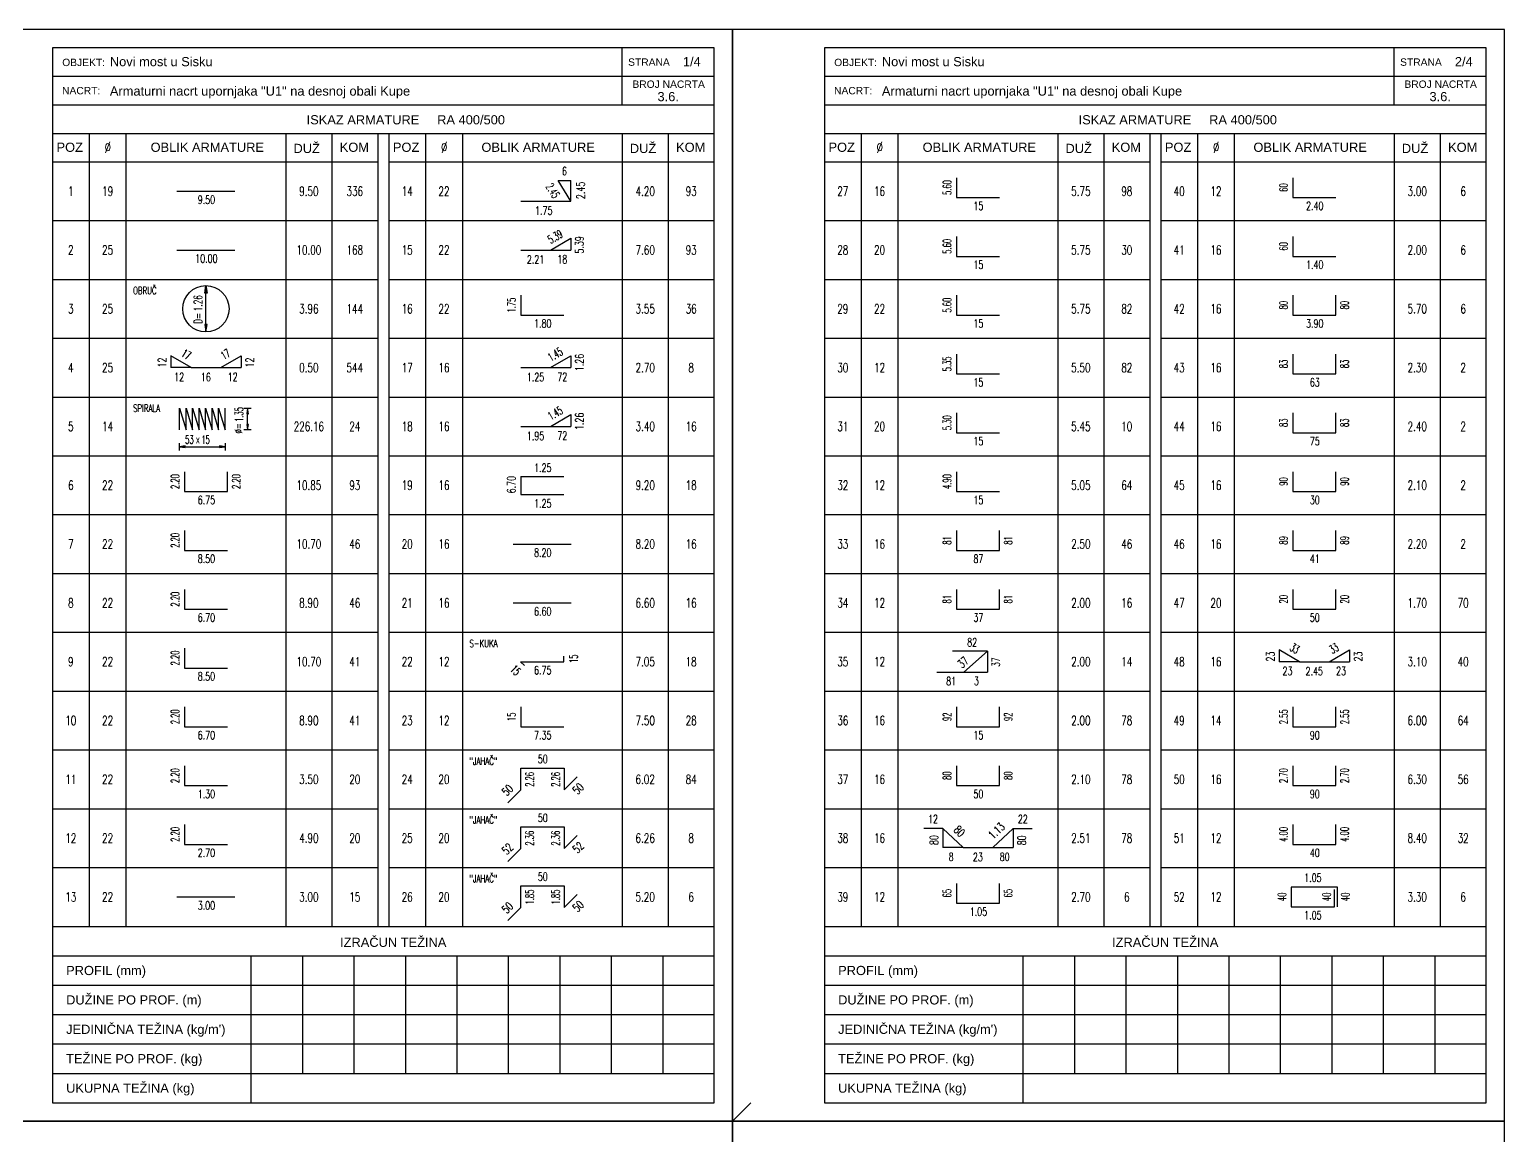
# Model space of a CAD drawing. Extents: x 0 to 12346, y 0 to 3567.
# Drawn here: x 10339 to 12346, y 2062 to 3567 of the extents above; entities that cross this region are included whole.
import ezdxf
from ezdxf.enums import TextEntityAlignment as Align

# ---------------------------------------------------------------- set-up
doc = ezdxf.new("R2010")
doc.units = 0
doc.header["$LTSCALE"] = 50
doc.header["$PDMODE"] = 34
doc.header["$PDSIZE"] = 5
doc.layers.get('DEFPOINTS').update_dxf_attribs({"linetype": 'CONTINUOUS'})
for name, color, linetype in [('ARM', 1, 'CONTINUOUS'), ('KOTE', 4, 'CONTINUOUS'), ('TANKO', 8, 'CONTINUOUS'), ('TEKST', 7, 'CONTINUOUS')]:
    doc.layers.add(name, color=color, linetype=linetype)
doc.styles.add('KOTE', font='romans.shx', dxfattribs={"width": 0.7})
doc.styles.add('NASLOV', font='ARIAL.TTF')

# ---------------------------------------------------------------- blocks, each defined once
blk = doc.blocks.new('as7')
at = {"layer": 'ARM'}
blk.add_line((3.386, -0.8), (4.964, -0.8), dxfattribs=at)
at = {"layer": 'KOTE', "style": 'KOTE', "width": 0.7}
for tag, height, p in [('POZ', 0.25, (0.5, -0.8)), ('FI', 0.25, (1.5, -0.8)), ('DUZ', 0.25, (6.975, -0.8)), ('KOM', 0.25, (8.225, -0.8)), ('A', 0.225, (4.188, -1.032))]:
    blk.add_attdef(tag, text='', height=height, dxfattribs=at).set_placement(p, align=Align.MIDDLE)
blk = doc.blocks.new('STR')
at = {"layer": 'KOTE', "color": 9}
blk.add_lwpolyline([(-1, 0.17), (-1, -0.17), (0, 0)], close=True, dxfattribs=at)
at = {"layer": 'KOTE', "color": 9, "linetype": 'ByBlock'}
blk.add_solid([(-1, 0.17), (-1, -0.17), (0, 0)], dxfattribs=at)
blk = doc.blocks.new('as23')
at = {"layer": 'ARM'}
blk.add_circle((4.175, -0.8), 0.63, dxfattribs=at)
at = {"layer": 'TANKO'}
blk.add_line((4.175, -1.43), (4.175, -0.17), dxfattribs=at)
at = {"layer": 'TANKO', "yscale": 0.2, "zscale": 0.2, "rotation": 270}
for p, xscale in [((4.175, -0.17), -0.2), ((4.175, -1.43), 0.2)]:
    blk.add_blockref('STR', p, dxfattribs=dict(at, xscale=xscale))
at = {"layer": 'KOTE', "style": 'KOTE', "width": 0.7}
blk.add_text('OBRUČ', height=0.2, dxfattribs=at).set_placement((2.192, -0.403))
at = {"layer": 'KOTE', "style": 'KOTE', "width": 0.65}
blk.add_text('D=', height=0.225, rotation=90, dxfattribs=at).set_placement((4.075, -1.208))
at = {"layer": 'KOTE', "style": 'KOTE', "width": 0.7}
for tag, p in [('POZ', (0.5, -0.8)), ('FI', (1.5, -0.8)), ('DUZ', (6.975, -0.8)), ('KOM', (8.225, -0.8))]:
    blk.add_attdef(tag, text='', height=0.25, dxfattribs=at).set_placement(p, align=Align.MIDDLE)
at = {"layer": 'KOTE', "style": 'KOTE', "width": 0.65}
blk.add_attdef('A', (4.071, -0.866), '', height=0.225, rotation=90, dxfattribs=at)
blk = doc.blocks.new('as19')
at = {"layer": 'ARM'}
for p, q in [((3.77, -0.8), (3.22, -0.478)), ((3.77, -0.8), (4.58, -0.8)), ((4.58, -0.8), (5.13, -0.478))]:
    blk.add_line(p, q, dxfattribs=at)
at = {"layer": 'TANKO'}
for p, q in [((3.22, -0.478), (3.22, -0.8)), ((3.77, -0.8), (3.22, -0.8)), ((4.58, -0.8), (5.13, -0.8)), ((5.13, -0.478), (5.13, -0.8))]:
    blk.add_line(p, q, dxfattribs=at)
at = {"layer": 'KOTE', "style": 'KOTE'}
for tag, rotation, width, p in [('G', 329.6963, 0.6, (3.642, -0.439)), ('F', 30.3037, 0.6, (4.708, -0.439)), ('E', 90, 0.7, (2.982, -0.661)), ('C', 90, 0.7, (5.368, -0.661))]:
    blk.add_attdef(tag, text='', height=0.225, rotation=rotation, dxfattribs=dict(at, width=width)).set_placement(p, align=Align.MIDDLE)
at = {"layer": 'KOTE', "style": 'KOTE', "width": 0.7}
for tag, height, p in [('POZ', 0.25, (0.5, -0.8)), ('FI', 0.25, (1.5, -0.8)), ('DUZ', 0.25, (6.975, -0.8)), ('KOM', 0.25, (8.225, -0.8)), ('D', 0.225, (3.447, -1.052)), ('A', 0.225, (4.174, -1.058)), ('B', 0.225, (4.903, -1.052))]:
    blk.add_attdef(tag, text='', height=height, dxfattribs=at).set_placement(p, align=Align.MIDDLE)
blk = doc.blocks.new('as9')
at = {"layer": 'ARM'}
blk.add_lwpolyline([(3.458, -0.896), (3.458, -0.306), (3.634, -0.896), (3.634, -0.306), (3.811, -0.896), (3.811, -0.306), (3.988, -0.896), (3.988, -0.306), (4.164, -0.896), (4.164, -0.306), (4.341, -0.896), (4.341, -0.306), (4.518, -0.896), (4.518, -0.306), (4.694, -0.896), (4.694, -0.306)], dxfattribs=at)
at = {"layer": 'DEFPOINTS', "color": 0, "linetype": 'ByBlock'}
for p in [(4.694, -0.306), (3.458, -0.896), (4.694, -0.896), (4.694, -0.896)]:
    blk.add_point(p, dxfattribs=at)
at = {"layer": 'TANKO'}
for p, q in [((5.209, -0.306), (5.409, -0.306)), ((5.309, -0.796), (5.309, -0.406)), ((5.409, -0.896), (5.209, -0.896)), ((3.458, -1.451), (3.458, -1.251)), ((3.558, -1.351), (4.594, -1.351)), ((4.694, -1.251), (4.694, -1.451))]:
    blk.add_line(p, q, dxfattribs=at)
for points in [[(5.284, -0.456), (5.334, -0.456), (5.309, -0.306)], [(5.334, -0.746), (5.284, -0.746), (5.309, -0.896)], [(3.608, -1.376), (3.608, -1.326), (3.458, -1.351)], [(4.544, -1.326), (4.544, -1.376), (4.694, -1.351)]]:
    blk.add_lwpolyline(points, close=True, dxfattribs=at)
for points in [[(5.284, -0.456), (5.334, -0.456), (5.309, -0.306)], [(5.334, -0.746), (5.284, -0.746), (5.309, -0.896)], [(3.608, -1.376), (3.608, -1.326), (3.458, -1.351)], [(4.544, -1.326), (4.544, -1.376), (4.694, -1.351)]]:
    blk.add_solid(points, dxfattribs=at)
at = {"layer": 'KOTE', "style": 'KOTE', "width": 0.7}
blk.add_text('SPIRALA', height=0.2, dxfattribs=at).set_placement((2.192, -0.403))
blk.add_text('%%c=', height=0.2, rotation=90, dxfattribs=at).set_placement((5.159, -0.992))
blk.add_text('x', height=0.225, dxfattribs=at).set_placement((3.954, -1.146), align=Align.MIDDLE)
for tag, p in [('POZ', (0.5, -0.8)), ('FI', (1.5, -0.8)), ('DUZ', (6.975, -0.8)), ('KOM', (8.225, -0.8))]:
    blk.add_attdef(tag, text='', height=0.25, dxfattribs=at).set_placement(p, align=Align.MIDDLE)
at = {"layer": 'KOTE', "style": 'KOTE', "width": 0.6}
blk.add_attdef('A', (5.187, -0.679), '', height=0.225, rotation=90, dxfattribs=at)
blk.add_attdef('C', text='', height=0.225, dxfattribs=at).set_placement((3.841, -1.27), align=Align.RIGHT)
blk.add_attdef('B', (4.05, -1.271), '', height=0.225, dxfattribs=at)
blk = doc.blocks.new('as3')
at = {"layer": 'ARM'}
blk.add_lwpolyline([(3.588, -0.432), (3.588, -0.972), (4.762, -0.972), (4.762, -0.432)], dxfattribs=at)
at = {"layer": 'KOTE', "style": 'KOTE', "width": 0.7}
for tag, height, p in [('POZ', 0.25, (0.5, -0.8)), ('FI', 0.25, (1.5, -0.8)), ('DUZ', 0.25, (6.975, -0.8)), ('KOM', 0.25, (8.225, -0.8)), ('A', 0.225, (4.188, -1.2))]:
    blk.add_attdef(tag, text='', height=height, dxfattribs=at).set_placement(p, align=Align.MIDDLE)
at = {"layer": 'KOTE', "style": 'KOTE', "width": 0.6}
for tag, p in [('B', (3.337, -0.7)), ('C', (4.998, -0.7))]:
    blk.add_attdef(tag, text='', height=0.225, rotation=90, dxfattribs=at).set_placement(p, align=Align.MIDDLE)
blk = doc.blocks.new('as4')
at = {"layer": 'ARM'}
blk.add_lwpolyline([(3.588, -0.432), (3.588, -0.972), (4.762, -0.972)], dxfattribs=at)
at = {"layer": 'KOTE', "style": 'KOTE', "width": 0.7}
for tag, height, p in [('POZ', 0.25, (0.5, -0.8)), ('FI', 0.25, (1.5, -0.8)), ('DUZ', 0.25, (6.975, -0.8)), ('KOM', 0.25, (8.225, -0.8)), ('A', 0.225, (4.188, -1.2))]:
    blk.add_attdef(tag, text='', height=height, dxfattribs=at).set_placement(p, align=Align.MIDDLE)
at = {"layer": 'KOTE', "style": 'KOTE', "width": 0.6}
blk.add_attdef('B', text='', height=0.225, rotation=90, dxfattribs=at).set_placement((3.337, -0.7), align=Align.MIDDLE)
blk = doc.blocks.new('as13')
at = {"layer": 'ARM'}
for p, q in [((4.949, -1.069), (4.608, -0.505)), ((3.588, -1.069), (4.949, -1.069))]:
    blk.add_line(p, q, dxfattribs=at)
at = {"layer": 'TANKO'}
for p in [(4.608, -0.505), (4.949, -1.069)]:
    blk.add_line(p, (4.949, -0.505), dxfattribs=at)
at = {"layer": 'KOTE', "style": 'KOTE', "width": 0.7}
for tag, height, p in [('B', 0.225, (4.779, -0.254)), ('POZ', 0.25, (0.5, -0.8)), ('FI', 0.25, (1.5, -0.8)), ('DUZ', 0.25, (6.975, -0.8)), ('KOM', 0.25, (8.225, -0.8)), ('A', 0.225, (4.216, -1.327))]:
    blk.add_attdef(tag, text='', height=height, dxfattribs=at).set_placement(p, align=Align.MIDDLE)
at = {"layer": 'KOTE', "style": 'KOTE'}
for tag, rotation, width, p in [('D', 301.1619, 0.6, (4.462, -0.787)), ('C', 90, 0.7, (5.217, -0.779))]:
    blk.add_attdef(tag, text='', height=0.225, rotation=rotation, dxfattribs=dict(at, width=width)).set_placement(p, align=Align.MIDDLE)
blk = doc.blocks.new('as12')
at = {"layer": 'ARM'}
for p, q in [((3.588, -0.8), (4.397, -0.8)), ((4.397, -0.8), (4.948, -0.478))]:
    blk.add_line(p, q, dxfattribs=at)
at = {"layer": 'TANKO'}
for p in [(4.397, -0.8), (4.948, -0.478)]:
    blk.add_line(p, (4.948, -0.8), dxfattribs=at)
at = {"layer": 'KOTE', "style": 'KOTE'}
for tag, rotation, width, p in [('D', 30.3037, 0.6, (4.525, -0.439)), ('C', 90, 0.7, (5.185, -0.661))]:
    blk.add_attdef(tag, text='', height=0.225, rotation=rotation, dxfattribs=dict(at, width=width)).set_placement(p, align=Align.MIDDLE)
at = {"layer": 'KOTE', "style": 'KOTE', "width": 0.7}
for tag, height, p in [('POZ', 0.25, (0.5, -0.8)), ('FI', 0.25, (1.5, -0.8)), ('DUZ', 0.25, (6.975, -0.8)), ('KOM', 0.25, (8.225, -0.8)), ('A', 0.225, (3.992, -1.058)), ('B', 0.225, (4.72, -1.052))]:
    blk.add_attdef(tag, text='', height=height, dxfattribs=at).set_placement(p, align=Align.MIDDLE)
blk = doc.blocks.new('as10')
at = {"layer": 'ARM'}
for p, q in [((3.588, -0.564), (3.588, -1.056)), ((3.588, -0.564), (4.762, -0.564)), ((3.588, -1.056), (4.762, -1.056))]:
    blk.add_line(p, q, dxfattribs=at)
at = {"layer": 'KOTE', "style": 'KOTE', "width": 0.7}
for tag, height, p in [('C', 0.225, (4.188, -0.325)), ('POZ', 0.25, (0.5, -0.8)), ('FI', 0.25, (1.5, -0.8)), ('DUZ', 0.25, (6.975, -0.8)), ('KOM', 0.25, (8.225, -0.8)), ('A', 0.225, (4.188, -1.295))]:
    blk.add_attdef(tag, text='', height=height, dxfattribs=at).set_placement(p, align=Align.MIDDLE)
blk.add_attdef('B', text='', height=0.225, rotation=90, dxfattribs=at).set_placement((3.331, -0.784), align=Align.MIDDLE)
blk = doc.blocks.new('as5')
at = {"layer": 'ARM'}
blk.add_lwpolyline([(3.692, -0.906), (3.586, -0.8), (4.764, -0.8), (4.764, -0.65)], dxfattribs=at)
at = {"layer": 'KOTE', "style": 'KOTE', "width": 0.7}
blk.add_text('S-KUKA', height=0.2, dxfattribs=at).set_placement((2.192, -0.403))
for tag, height, p in [('POZ', 0.25, (0.5, -0.8)), ('FI', 0.25, (1.5, -0.8)), ('DUZ', 0.25, (6.975, -0.8)), ('KOM', 0.25, (8.225, -0.8)), ('A', 0.225, (4.188, -1.032))]:
    blk.add_attdef(tag, text='', height=height, dxfattribs=at).set_placement(p, align=Align.MIDDLE)
at = {"layer": 'KOTE', "style": 'KOTE', "width": 0.6}
for rotation, p in [(90, (5.027, -0.719)), (315, (3.448, -1.032))]:
    blk.add_attdef('B', text='', height=0.225, rotation=rotation, dxfattribs=at).set_placement(p, align=Align.MIDDLE)
blk = doc.blocks.new('as6')
at = {"layer": 'ARM'}
blk.add_lwpolyline([(3.233, -1.437), (3.587, -1.083), (3.587, -0.496), (4.772, -0.496), (4.772, -1.083), (5.126, -0.73)], dxfattribs=at)
at = {"layer": 'KOTE', "style": 'KOTE', "width": 0.7}
blk.add_text('"JAHAČ"', height=0.2, dxfattribs=at).set_placement((2.192, -0.403))
for tag, height, p in [('A', 0.225, (4.188, -0.247)), ('POZ', 0.25, (0.5, -0.8)), ('FI', 0.25, (1.5, -0.8)), ('DUZ', 0.25, (6.975, -0.8)), ('KOM', 0.25, (8.225, -0.8))]:
    blk.add_attdef(tag, text='', height=height, dxfattribs=at).set_placement(p, align=Align.MIDDLE)
at = {"layer": 'KOTE', "style": 'KOTE'}
for tag, rotation, width, p in [('B', 90, 0.6, (3.832, -0.801)), ('B', 90, 0.6, (4.538, -0.801)), ('C', 45, 0.7, (3.228, -1.093)), ('C', 45, 0.7, (5.153, -1.053))]:
    blk.add_attdef(tag, text='', height=0.225, rotation=rotation, dxfattribs=dict(at, width=width)).set_placement(p, align=Align.MIDDLE)
blk = doc.blocks.new('as34')
at = {"layer": 'ARM'}
for p, q in [((4.436, -0.511), (3.481, -0.511)), ((3.795, -1.089), (4.436, -0.511)), ((3.059, -1.089), (3.795, -1.089))]:
    blk.add_line(p, q, dxfattribs=at)
at = {"layer": 'TANKO'}
for p in [(4.436, -0.511), (3.795, -1.089)]:
    blk.add_line(p, (4.436, -1.089), dxfattribs=at)
at = {"layer": 'KOTE', "style": 'KOTE', "width": 0.7}
for tag, height, p in [('D', 0.225, (4.017, -0.272)), ('POZ', 0.25, (0.5, -0.8)), ('FI', 0.25, (1.5, -0.8)), ('DUZ', 0.25, (6.975, -0.8)), ('KOM', 0.25, (8.225, -0.8)), ('A', 0.225, (3.446, -1.328)), ('B', 0.225, (4.135, -1.324))]:
    blk.add_attdef(tag, text='', height=height, dxfattribs=at).set_placement(p, align=Align.MIDDLE)
at = {"layer": 'KOTE', "style": 'KOTE'}
for tag, rotation, width, p in [('E', 41.9519, 0.7, (3.771, -0.817)), ('C', 90, 0.65, (4.663, -0.814))]:
    blk.add_attdef(tag, text='', height=0.225, rotation=rotation, dxfattribs=dict(at, width=width)).set_placement(p, align=Align.MIDDLE)
blk = doc.blocks.new('as26')
at = {"layer": 'ARM'}
for p, q in [((3.22, -0.534), (2.701, -0.534)), ((3.77, -1.057), (3.22, -0.534)), ((4.58, -1.057), (5.13, -0.534)), ((5.13, -0.534), (5.649, -0.534)), ((3.77, -1.057), (4.58, -1.057))]:
    blk.add_line(p, q, dxfattribs=at)
at = {"layer": 'TANKO'}
for p, q in [((3.22, -0.534), (3.22, -1.057)), ((5.13, -0.534), (5.13, -1.057)), ((3.77, -1.057), (3.22, -1.057)), ((4.58, -1.057), (5.13, -1.057))]:
    blk.add_line(p, q, dxfattribs=at)
at = {"layer": 'KOTE', "style": 'KOTE', "width": 0.7}
for tag, height, p in [('I', 0.225, (2.953, -0.282)), ('H', 0.225, (5.397, -0.282)), ('POZ', 0.25, (0.5, -0.8)), ('FI', 0.25, (1.5, -0.8)), ('DUZ', 0.25, (6.975, -0.8)), ('KOM', 0.25, (8.225, -0.8)), ('D', 0.225, (3.447, -1.309)), ('A', 0.225, (4.174, -1.316)), ('B', 0.225, (4.903, -1.309))]:
    blk.add_attdef(tag, text='', height=height, dxfattribs=at).set_placement(p, align=Align.MIDDLE)
for tag, rotation, p in [('G', 316.46, (3.67, -0.613)), ('F', 43.54, (4.68, -0.601)), ('E', 90, (2.982, -0.853)), ('C', 90, (5.368, -0.86))]:
    blk.add_attdef(tag, text='', height=0.225, rotation=rotation, dxfattribs=at).set_placement(p, align=Align.MIDDLE)
blk = doc.blocks.new('as2')
at = {"layer": 'ARM'}
blk.add_lwpolyline([(4.802, -1.066), (4.802, -0.53), (3.548, -0.53), (3.548, -1.07), (4.722, -1.07), (4.722, -0.594)], dxfattribs=at)
at = {"layer": 'KOTE', "style": 'KOTE', "width": 0.7}
for tag, height, p in [('B', 0.225, (4.138, -0.276)), ('POZ', 0.25, (0.5, -0.8)), ('FI', 0.25, (1.5, -0.8)), ('DUZ', 0.25, (6.975, -0.8)), ('KOM', 0.25, (8.225, -0.8)), ('B', 0.225, (4.138, -1.298))]:
    blk.add_attdef(tag, text='', height=height, dxfattribs=at).set_placement(p, align=Align.MIDDLE)
at = {"layer": 'KOTE', "style": 'KOTE', "width": 0.6}
for p in [(3.297, -0.798), (4.513, -0.798), (5.021, -0.798)]:
    blk.add_attdef('A', text='', height=0.225, rotation=90, dxfattribs=at).set_placement(p, align=Align.MIDDLE)

msp = doc.modelspace()

# ---------------------------------------------------------------- linework, layer by layer
at = {"layer": 'ARM'}
for p, q in [((11270.6, 3541.7), (10370.6, 3541.7)), ((10370.6, 3541.7), (10370.6, 2106.7)), ((11270.6, 2106.7), (11270.6, 3541.7)), ((12320.6, 3541.7), (11420.6, 3541.7)), ((11420.6, 3541.7), (11420.6, 2106.7)), ((12320.6, 2106.7), (12320.6, 3541.7)), ((10370.6, 3464.2), (11270.6, 3464.2)), ((11420.6, 3464.2), (12320.6, 3464.2)), ((10370.6, 3425.4), (11270.6, 3425.4)), ((10813.1, 3425.4), (10813.1, 2346.7)), ((10828.1, 3425.4), (10828.1, 2346.7)), ((11420.6, 3425.4), (12320.6, 3425.4)), ((11863.1, 3425.4), (11863.1, 2346.7)), ((11878.1, 3425.4), (11878.1, 2346.7)), ((10370.6, 3386.7), (10813.1, 3386.7)), ((10828.1, 3386.7), (11270.6, 3386.7)), ((11420.6, 3386.7), (11863.1, 3386.7)), ((11878.1, 3386.7), (12320.6, 3386.7)), ((10370.6, 2346.7), (11270.6, 2346.7)), ((11420.6, 2346.7), (12320.6, 2346.7)), ((10370.6, 2306.7), (11270.6, 2306.7)), ((11420.6, 2306.7), (12320.6, 2306.7)), ((10370.6, 2106.7), (11270.6, 2106.7)), ((11420.6, 2106.7), (12320.6, 2106.7))]:
    msp.add_line(p, q, dxfattribs=at)
at = {"layer": 'KOTE'}
for p, q in [((11145.6, 3464.2), (11145.6, 3541.7)), ((12195.6, 3464.2), (12195.6, 3541.7)), ((11270.6, 3502.9), (10370.6, 3502.9)), ((12320.6, 3502.9), (11420.6, 3502.9)), ((10420.6, 3425.4), (10420.6, 2346.7)), ((10470.6, 3425.4), (10470.6, 2346.7)), ((10688.1, 3425.4), (10688.1, 2346.7)), ((10750.6, 3425.4), (10750.6, 2346.7)), ((10878.1, 3425.4), (10878.1, 2346.7)), ((10928.1, 3425.4), (10928.1, 2346.7)), ((11145.6, 3425.4), (11145.6, 2346.7)), ((11208.1, 3425.4), (11208.1, 2346.7)), ((11470.6, 3425.4), (11470.6, 2346.7)), ((11520.6, 3425.4), (11520.6, 2346.7)), ((11738.1, 3425.4), (11738.1, 2346.7)), ((11800.6, 3425.4), (11800.6, 2346.7)), ((11928.1, 3425.4), (11928.1, 2346.7)), ((11978.1, 3425.4), (11978.1, 2346.7)), ((12195.6, 3425.4), (12195.6, 2346.7)), ((12258.1, 3425.4), (12258.1, 2346.7)), ((10370.6, 3306.7), (10813.1, 3306.7)), ((10828.1, 3306.7), (11270.6, 3306.7)), ((11420.6, 3306.7), (11863.1, 3306.7)), ((11878.1, 3306.7), (12320.6, 3306.7)), ((10370.6, 3226.7), (10813.1, 3226.7)), ((10828.1, 3226.7), (11270.6, 3226.7)), ((11420.6, 3226.7), (11863.1, 3226.7)), ((11878.1, 3226.7), (12320.6, 3226.7)), ((10370.6, 3146.7), (10813.1, 3146.7)), ((10828.1, 3146.7), (11270.6, 3146.7)), ((11420.6, 3146.7), (11863.1, 3146.7)), ((11878.1, 3146.7), (12320.6, 3146.7)), ((10370.6, 3066.7), (10813.1, 3066.7)), ((10828.1, 3066.7), (11270.6, 3066.7)), ((11420.6, 3066.7), (11863.1, 3066.7)), ((11878.1, 3066.7), (12320.6, 3066.7)), ((10370.6, 2986.7), (10813.1, 2986.7)), ((10828.1, 2986.7), (11270.6, 2986.7)), ((11420.6, 2986.7), (11863.1, 2986.7)), ((11878.1, 2986.7), (12320.6, 2986.7)), ((10370.6, 2906.7), (10813.1, 2906.7)), ((10828.1, 2906.7), (11270.6, 2906.7)), ((11420.6, 2906.7), (11863.1, 2906.7)), ((11878.1, 2906.7), (12320.6, 2906.7)), ((10370.6, 2826.7), (10813.1, 2826.7)), ((10828.1, 2826.7), (11270.6, 2826.7)), ((11420.6, 2826.7), (11863.1, 2826.7)), ((11878.1, 2826.7), (12320.6, 2826.7)), ((10370.6, 2746.7), (10813.1, 2746.7)), ((10828.1, 2746.7), (11270.6, 2746.7)), ((11420.6, 2746.7), (11863.1, 2746.7)), ((11878.1, 2746.7), (12320.6, 2746.7)), ((10370.6, 2666.7), (10813.1, 2666.7)), ((10828.1, 2666.7), (11270.6, 2666.7)), ((11420.6, 2666.7), (11863.1, 2666.7)), ((11878.1, 2666.7), (12320.6, 2666.7)), ((10370.6, 2586.7), (10813.1, 2586.7)), ((10828.1, 2586.7), (11270.6, 2586.7)), ((11420.6, 2586.7), (11863.1, 2586.7)), ((11878.1, 2586.7), (12320.6, 2586.7)), ((10370.6, 2506.7), (10813.1, 2506.7)), ((10828.1, 2506.7), (11270.6, 2506.7)), ((11420.6, 2506.7), (11863.1, 2506.7)), ((11878.1, 2506.7), (12320.6, 2506.7)), ((10370.6, 2426.7), (10813.1, 2426.7)), ((10828.1, 2426.7), (11270.6, 2426.7)), ((11420.6, 2426.7), (11863.1, 2426.7)), ((11878.1, 2426.7), (12320.6, 2426.7)), ((10640.6, 2306.7), (10640.6, 2106.7)), ((10710.6, 2306.7), (10710.6, 2146.7)), ((10780.6, 2306.7), (10780.6, 2146.7)), ((10850.6, 2306.7), (10850.6, 2146.7)), ((10920.6, 2306.7), (10920.6, 2146.7)), ((10990.6, 2306.7), (10990.6, 2146.7)), ((11060.6, 2306.7), (11060.6, 2146.7)), ((11130.6, 2306.7), (11130.6, 2146.7)), ((11200.6, 2306.7), (11200.6, 2146.7)), ((11690.6, 2306.7), (11690.6, 2106.7)), ((11760.6, 2306.7), (11760.6, 2146.7)), ((11830.6, 2306.7), (11830.6, 2146.7)), ((11900.6, 2306.7), (11900.6, 2146.7)), ((11970.6, 2306.7), (11970.6, 2146.7)), ((12040.6, 2306.7), (12040.6, 2146.7)), ((12110.6, 2306.7), (12110.6, 2146.7)), ((12180.6, 2306.7), (12180.6, 2146.7)), ((12250.6, 2306.7), (12250.6, 2146.7)), ((10370.6, 2266.7), (11270.6, 2266.7)), ((11420.6, 2266.7), (12320.6, 2266.7)), ((10370.6, 2226.7), (11270.6, 2226.7)), ((11420.6, 2226.7), (12320.6, 2226.7)), ((10370.6, 2186.7), (11270.6, 2186.7)), ((11420.6, 2186.7), (12320.6, 2186.7)), ((10370.6, 2146.7), (11270.6, 2146.7)), ((11420.6, 2146.7), (12320.6, 2146.7))]:
    msp.add_line(p, q, dxfattribs=at)
at = {"layer": 'TANKO'}
msp.add_line((11295.6, 2081.7), (11320.6, 2106.7), dxfattribs=at)
for points in [[(10245.6, 2081.7), (11295.6, 2081.7), (11295.6, 3566.7), (10245.6, 3566.7)], [(11295.6, 2081.7), (12345.6, 2081.7), (12345.6, 3566.7), (11295.6, 3566.7)], [(10245.6, 596.7), (11295.6, 596.7), (11295.6, 2081.7), (10245.6, 2081.7)], [(11295.6, 596.7), (12345.6, 596.7), (12345.6, 2081.7), (11295.6, 2081.7)]]:
    msp.add_lwpolyline(points, close=True, dxfattribs=at)

# ---------------------------------------------------------------- block references
at = {"layer": 'KOTE', "xscale": 50, "yscale": 50, "zscale": 50}
for name, p, values in [('as13', (10828.1, 3386.7), {'POZ': '14', 'FI': '22', 'DUZ': '4.20', 'KOM': '93', 'A': '1.75', 'B': '6', 'C': '2.45', 'D': '2.45'}), ('as7', (10370.6, 3386.7), {'POZ': '1', 'FI': '19', 'DUZ': '9.50', 'KOM': '336', 'A': '9.50'}), ('as4', (11420.6, 3386.7), {'POZ': '27', 'FI': '16', 'DUZ': '5.75', 'KOM': '98', 'A': '15', 'B': '5.60'}), ('as4', (11878.1, 3386.7), {'POZ': '40', 'FI': '12', 'DUZ': '3.00', 'KOM': '6', 'A': '2.40', 'B': '60'}), ('as12', (10828.1, 3306.7), {'POZ': '15', 'FI': '22', 'DUZ': '7.60', 'KOM': '93', 'A': '2.21', 'B': '18', 'C': '5.39', 'D': '5.39'}), ('as7', (10370.6, 3306.7), {'POZ': '2', 'FI': '25', 'DUZ': '10.00', 'KOM': '168', 'A': '10.00'}), ('as4', (11420.6, 3306.7), {'POZ': '28', 'FI': '20', 'DUZ': '5.75', 'KOM': '30', 'A': '15', 'B': '5.60'}), ('as4', (11878.1, 3306.7), {'POZ': '41', 'FI': '16', 'DUZ': '2.00', 'KOM': '6', 'A': '1.40', 'B': '60'}), ('as23', (10370.6, 3226.7), {'POZ': '3', 'FI': '25', 'DUZ': '3.96', 'KOM': '144', 'A': '1.26'}), ('as4', (10828.1, 3226.7), {'POZ': '16', 'FI': '22', 'DUZ': '3.55', 'KOM': '36', 'A': '1.80', 'B': '1.75'}), ('as4', (11420.6, 3226.7), {'POZ': '29', 'FI': '22', 'DUZ': '5.75', 'KOM': '82', 'A': '15', 'B': '5.60'}), ('as3', (11878.1, 3226.7), {'POZ': '42', 'FI': '16', 'DUZ': '5.70', 'KOM': '6', 'A': '3.90', 'B': '80', 'C': '80'}), ('as19', (10370.6, 3146.7), {'POZ': '4', 'FI': '25', 'DUZ': '0.50', 'KOM': '544', 'A': '16', 'B': '12', 'C': '12', 'D': '12', 'E': '12', 'F': '17', 'G': '17'}), ('as12', (10828.1, 3146.7), {'POZ': '17', 'FI': '16', 'DUZ': '2.70', 'KOM': '8', 'A': '1.25', 'B': '72', 'C': '1.26', 'D': '1.45'}), ('as4', (11420.6, 3146.7), {'POZ': '30', 'FI': '12', 'DUZ': '5.50', 'KOM': '82', 'A': '15', 'B': '5.35'}), ('as3', (11878.1, 3146.7), {'POZ': '43', 'FI': '16', 'DUZ': '2.30', 'KOM': '2', 'A': '63', 'B': '83', 'C': '83'}), ('as9', (10370.6, 3066.7), {'POZ': '5', 'FI': '14', 'DUZ': '226.16', 'KOM': '24', 'A': '1.35', 'B': '15', 'C': '53'}), ('as12', (10828.1, 3066.7), {'POZ': '18', 'FI': '16', 'DUZ': '3.40', 'KOM': '16', 'A': '1.95', 'B': '72', 'C': '1.26', 'D': '1.45'}), ('as4', (11420.6, 3066.7), {'POZ': '31', 'FI': '20', 'DUZ': '5.45', 'KOM': '10', 'A': '15', 'B': '5.30'}), ('as3', (11878.1, 3066.7), {'POZ': '44', 'FI': '16', 'DUZ': '2.40', 'KOM': '2', 'A': '75', 'B': '83', 'C': '83'}), ('as10', (10828.1, 2986.7), {'POZ': '19', 'FI': '16', 'DUZ': '9.20', 'KOM': '18', 'A': '1.25', 'B': '6.70', 'C': '1.25'}), ('as3', (10370.6, 2986.7), {'POZ': '6', 'FI': '22', 'DUZ': '10.85', 'KOM': '93', 'A': '6.75', 'B': '2.20', 'C': '2.20'}), ('as4', (11420.6, 2986.7), {'POZ': '32', 'FI': '12', 'DUZ': '5.05', 'KOM': '64', 'A': '15', 'B': '4.90'}), ('as3', (11878.1, 2986.7), {'POZ': '45', 'FI': '16', 'DUZ': '2.10', 'KOM': '2', 'A': '30', 'B': '90', 'C': '90'}), ('as4', (10370.6, 2906.7), {'POZ': '7', 'FI': '22', 'DUZ': '10.70', 'KOM': '46', 'A': '8.50', 'B': '2.20'}), ('as7', (10828.1, 2906.7), {'POZ': '20', 'FI': '16', 'DUZ': '8.20', 'KOM': '16', 'A': '8.20'}), ('as3', (11420.6, 2906.7), {'POZ': '33', 'FI': '16', 'DUZ': '2.50', 'KOM': '46', 'A': '87', 'B': '81', 'C': '81'}), ('as3', (11878.1, 2906.7), {'POZ': '46', 'FI': '16', 'DUZ': '2.20', 'KOM': '2', 'A': '41', 'B': '89', 'C': '89'}), ('as4', (10370.6, 2826.7), {'POZ': '8', 'FI': '22', 'DUZ': '8.90', 'KOM': '46', 'A': '6.70', 'B': '2.20'}), ('as7', (10828.1, 2826.7), {'POZ': '21', 'FI': '16', 'DUZ': '6.60', 'KOM': '16', 'A': '6.60'}), ('as3', (11420.6, 2826.7), {'POZ': '34', 'FI': '12', 'DUZ': '2.00', 'KOM': '16', 'A': '37', 'B': '81', 'C': '81'}), ('as3', (11878.1, 2826.7), {'POZ': '47', 'FI': '20', 'DUZ': '1.70', 'KOM': '70', 'A': '50', 'B': '20', 'C': '20'}), ('as34', (11420.6, 2746.7), {'POZ': '35', 'FI': '12', 'DUZ': '2.00', 'KOM': '14', 'A': '81', 'B': '3', 'C': '37', 'D': '82', 'E': '37'}), ('as19', (11878.1, 2746.7), {'POZ': '48', 'FI': '16', 'DUZ': '3.10', 'KOM': '40', 'A': '2.45', 'B': '23', 'C': '23', 'D': '23', 'E': '23', 'F': '33', 'G': '33'}), ('as4', (10370.6, 2746.7), {'POZ': '9', 'FI': '22', 'DUZ': '10.70', 'KOM': '41', 'A': '8.50', 'B': '2.20'}), ('as4', (10370.6, 2666.7), {'POZ': '10', 'FI': '22', 'DUZ': '8.90', 'KOM': '41', 'A': '6.70', 'B': '2.20'}), ('as4', (10828.1, 2666.7), {'POZ': '23', 'FI': '12', 'DUZ': '7.50', 'KOM': '28', 'A': '7.35', 'B': '15'}), ('as3', (11420.6, 2666.7), {'POZ': '36', 'FI': '16', 'DUZ': '2.00', 'KOM': '78', 'A': '15', 'B': '92', 'C': '92'}), ('as3', (11878.1, 2666.7), {'POZ': '49', 'FI': '14', 'DUZ': '6.00', 'KOM': '64', 'A': '90', 'B': '2.55', 'C': '2.55'}), ('as4', (10370.6, 2586.7), {'POZ': '11', 'FI': '22', 'DUZ': '3.50', 'KOM': '20', 'A': '1.30', 'B': '2.20'}), ('as3', (11420.6, 2586.7), {'POZ': '37', 'FI': '16', 'DUZ': '2.10', 'KOM': '78', 'A': '50', 'B': '80', 'C': '80'}), ('as3', (11878.1, 2586.7), {'POZ': '50', 'FI': '16', 'DUZ': '6.30', 'KOM': '56', 'A': '90', 'B': '2.70', 'C': '2.70'}), ('as26', (11420.6, 2506.7), {'POZ': '38', 'FI': '16', 'DUZ': '2.51', 'KOM': '78', 'A': '23', 'B': '80', 'C': '80', 'D': '8', 'E': '80', 'F': '1.13', 'G': '80', 'H': '22', 'I': '12'}), ('as4', (10370.6, 2506.7), {'POZ': '12', 'FI': '22', 'DUZ': '4.90', 'KOM': '20', 'A': '2.70', 'B': '2.20'}), ('as3', (11878.1, 2506.7), {'POZ': '51', 'FI': '12', 'DUZ': '8.40', 'KOM': '32', 'A': '40', 'B': '4.00', 'C': '4.00'}), ('as7', (10370.6, 2426.7), {'POZ': '13', 'FI': '22', 'DUZ': '3.00', 'KOM': '15', 'A': '3.00'}), ('as3', (11420.6, 2426.7), {'POZ': '39', 'FI': '12', 'DUZ': '2.70', 'KOM': '6', 'A': '1.05', 'B': '65', 'C': '65'})]:
    msp.add_blockref(name, p, dxfattribs=at).add_auto_attribs(values)
at = {"layer": 'KOTE'}
ref = msp.add_blockref('as5', (10828.1, 2746.7), dxfattribs=dict(at, xscale=50, yscale=50, zscale=50))
ref.add_attrib('POZ', '22', dxfattribs={"height": 12.5, "style": 'KOTE', "width": 0.7}).set_placement((10853.1, 2706.7), align=Align.MIDDLE)
ref.add_attrib('FI', '12', dxfattribs={"height": 12.5, "style": 'KOTE', "width": 0.7}).set_placement((10903.1, 2706.7), align=Align.MIDDLE)
ref.add_attrib('DUZ', '7.05', dxfattribs={"height": 12.5, "style": 'KOTE', "width": 0.7}).set_placement((11176.8, 2706.7), align=Align.MIDDLE)
ref.add_attrib('KOM', '18', dxfattribs={"height": 12.5, "style": 'KOTE', "width": 0.7}).set_placement((11239.3, 2706.7), align=Align.MIDDLE)
ref.add_attrib('A', '6.75', dxfattribs={"height": 11.25, "style": 'KOTE', "width": 0.7}).set_placement((11037.5, 2695.1), align=Align.MIDDLE)
ref.add_attrib('B', '15', dxfattribs={"height": 11.25, "rotation": 315, "style": 'KOTE', "width": 0.6}).set_placement((11000.5, 2695.1), align=Align.MIDDLE)
ref.add_attrib('B', '15', dxfattribs={"height": 11.25, "rotation": 90, "style": 'KOTE', "width": 0.6}).set_placement((11079.4, 2710.7), align=Align.MIDDLE)
ref = msp.add_blockref('as6', (10828.1, 2586.7), dxfattribs=dict(at, xscale=50, yscale=50, zscale=50))
ref.add_attrib('POZ', '24', dxfattribs={"height": 12.5, "style": 'KOTE', "width": 0.7}).set_placement((10853.1, 2546.7), align=Align.MIDDLE)
ref.add_attrib('FI', '20', dxfattribs={"height": 12.5, "style": 'KOTE', "width": 0.7}).set_placement((10903.1, 2546.7), align=Align.MIDDLE)
ref.add_attrib('DUZ', '6.02', dxfattribs={"height": 12.5, "style": 'KOTE', "width": 0.7}).set_placement((11176.8, 2546.7), align=Align.MIDDLE)
ref.add_attrib('KOM', '84', dxfattribs={"height": 12.5, "style": 'KOTE', "width": 0.7}).set_placement((11239.3, 2546.7), align=Align.MIDDLE)
ref.add_attrib('A', '50', dxfattribs={"height": 11.25, "style": 'KOTE', "width": 0.7}).set_placement((11037.5, 2574.3), align=Align.MIDDLE)
ref.add_attrib('B', '2.26', dxfattribs={"height": 11.25, "rotation": 90, "style": 'KOTE', "width": 0.6}).set_placement((11019.7, 2546.6), align=Align.MIDDLE)
ref.add_attrib('B', '2.26', dxfattribs={"height": 11.25, "rotation": 90, "style": 'KOTE', "width": 0.6}).set_placement((11055, 2546.6), align=Align.MIDDLE)
ref.add_attrib('C', '50', dxfattribs={"height": 11.25, "rotation": 45, "style": 'KOTE', "width": 0.7}).set_placement((10989.5, 2532), align=Align.MIDDLE)
ref.add_attrib('C', '50', dxfattribs={"height": 11.25, "rotation": 45, "style": 'KOTE', "width": 0.7}).set_placement((11085.7, 2534), align=Align.MIDDLE)
ref = msp.add_blockref('as6', (10828.1, 2506.7), dxfattribs=dict(at, xscale=50, yscale=50, zscale=50))
ref.add_attrib('POZ', '25', dxfattribs={"height": 12.5, "style": 'KOTE', "width": 0.7}).set_placement((10853.1, 2466.7), align=Align.MIDDLE)
ref.add_attrib('FI', '20', dxfattribs={"height": 12.5, "style": 'KOTE', "width": 0.7}).set_placement((10903.1, 2466.7), align=Align.MIDDLE)
ref.add_attrib('DUZ', '6.26', dxfattribs={"height": 12.5, "style": 'KOTE', "width": 0.7}).set_placement((11176.8, 2466.7), align=Align.MIDDLE)
ref.add_attrib('KOM', '8', dxfattribs={"height": 12.5, "style": 'KOTE', "width": 0.7}).set_placement((11239.3, 2466.7), align=Align.MIDDLE)
ref.add_attrib('A', '50', dxfattribs={"height": 11.25, "style": 'KOTE', "width": 0.7}).set_placement((11037.5, 2494.3), align=Align.MIDDLE)
ref.add_attrib('B', '2.36', dxfattribs={"height": 11.25, "rotation": 90, "style": 'KOTE', "width": 0.6}).set_placement((11019.7, 2466.6), align=Align.MIDDLE)
ref.add_attrib('B', '2.36', dxfattribs={"height": 11.25, "rotation": 90, "style": 'KOTE', "width": 0.6}).set_placement((11055, 2466.6), align=Align.MIDDLE)
ref.add_attrib('C', '52', dxfattribs={"height": 11.25, "rotation": 45, "style": 'KOTE', "width": 0.7}).set_placement((10989.5, 2452), align=Align.MIDDLE)
ref.add_attrib('C', '52', dxfattribs={"height": 11.25, "rotation": 45, "style": 'KOTE', "width": 0.7}).set_placement((11085.7, 2454), align=Align.MIDDLE)
ref = msp.add_blockref('as6', (10828.1, 2426.7), dxfattribs=dict(at, xscale=50, yscale=50, zscale=50))
ref.add_attrib('POZ', '26', dxfattribs={"height": 12.5, "style": 'KOTE', "width": 0.7}).set_placement((10853.1, 2386.7), align=Align.MIDDLE)
ref.add_attrib('FI', '20', dxfattribs={"height": 12.5, "style": 'KOTE', "width": 0.7}).set_placement((10903.1, 2386.7), align=Align.MIDDLE)
ref.add_attrib('DUZ', '5.20', dxfattribs={"height": 12.5, "style": 'KOTE', "width": 0.7}).set_placement((11176.8, 2386.7), align=Align.MIDDLE)
ref.add_attrib('KOM', '6', dxfattribs={"height": 12.5, "style": 'KOTE', "width": 0.7}).set_placement((11239.3, 2386.7), align=Align.MIDDLE)
ref.add_attrib('A', '50', dxfattribs={"height": 11.25, "style": 'KOTE', "width": 0.7}).set_placement((11037.5, 2414.3), align=Align.MIDDLE)
ref.add_attrib('B', '1.85', dxfattribs={"height": 11.25, "rotation": 90, "style": 'KOTE', "width": 0.6}).set_placement((11019.7, 2386.6), align=Align.MIDDLE)
ref.add_attrib('B', '1.85', dxfattribs={"height": 11.25, "rotation": 90, "style": 'KOTE', "width": 0.6}).set_placement((11055, 2386.6), align=Align.MIDDLE)
ref.add_attrib('C', '50', dxfattribs={"height": 11.25, "rotation": 45, "style": 'KOTE', "width": 0.7}).set_placement((10989.5, 2372), align=Align.MIDDLE)
ref.add_attrib('C', '50', dxfattribs={"height": 11.25, "rotation": 45, "style": 'KOTE', "width": 0.7}).set_placement((11085.7, 2374), align=Align.MIDDLE)
ref = msp.add_blockref('as2', (11878.1, 2426.7), dxfattribs=dict(at, xscale=50, yscale=50, zscale=50))
ref.add_attrib('POZ', '52', dxfattribs={"height": 12.5, "style": 'KOTE', "width": 0.7}).set_placement((11903.1, 2386.7), align=Align.MIDDLE)
ref.add_attrib('FI', '12', dxfattribs={"height": 12.5, "style": 'KOTE', "width": 0.7}).set_placement((11953.1, 2386.7), align=Align.MIDDLE)
ref.add_attrib('DUZ', '3.30', dxfattribs={"height": 12.5, "style": 'KOTE', "width": 0.7}).set_placement((12226.8, 2386.7), align=Align.MIDDLE)
ref.add_attrib('KOM', '6', dxfattribs={"height": 12.5, "style": 'KOTE', "width": 0.7}).set_placement((12289.3, 2386.7), align=Align.MIDDLE)
ref.add_attrib('A', '40', dxfattribs={"height": 11.25, "rotation": 90, "style": 'KOTE', "width": 0.6}).set_placement((12042.9, 2386.8), align=Align.MIDDLE)
ref.add_attrib('A', '40', dxfattribs={"height": 11.25, "rotation": 90, "style": 'KOTE', "width": 0.6}).set_placement((12103.7, 2386.8), align=Align.MIDDLE)
ref.add_attrib('A', '40', dxfattribs={"height": 11.25, "rotation": 90, "style": 'KOTE', "width": 0.6}).set_placement((12129.1, 2386.8), align=Align.MIDDLE)
ref.add_attrib('B', '1.05', dxfattribs={"height": 11.25, "style": 'KOTE', "width": 0.7}).set_placement((12085, 2361.8), align=Align.MIDDLE)
ref.add_attrib('B', '1.05', dxfattribs={"height": 11.25, "style": 'KOTE', "width": 0.7}).set_placement((12085, 2412.8), align=Align.MIDDLE)

# ---------------------------------------------------------------- texts
at = {"layer": 'KOTE', "style": 'NASLOV'}
for s, height, p in [('OBJEKT:', 10, (10383.9, 3516.9)), ('STRANA', 10, (11153.6, 3517.3)), ('OBJEKT:', 10, (11433.9, 3516.9)), ('STRANA', 10, (12203.6, 3517.3)), ('BROJ NACRTA', 10, (11159.4, 3487.3)), ('BROJ NACRTA', 10, (12209.4, 3487.3)), ('NACRT:', 10, (10383.7, 3478.5)), ('NACRT:', 10, (11433.7, 3478.5)), ('PROFIL (mm)', 12.5, (10389.2, 2280.4)), ('PROFIL (mm)', 12.5, (11439.2, 2280.4)), ('DUŽINE PO PROF. (m)', 12.5, (10389.2, 2240.4)), ('DUŽINE PO PROF. (m)', 12.5, (11439.2, 2240.4)), ("JEDINIČNA TEŽINA (kg/m')", 12.5, (10389.2, 2200.4)), ("JEDINIČNA TEŽINA (kg/m')", 12.5, (11439.2, 2200.4)), ('TEŽINE PO PROF. (kg)', 12.5, (10389.2, 2160.4)), ('TEŽINE PO PROF. (kg)', 12.5, (11439.2, 2160.4)), ('UKUPNA TEŽINA (kg)', 12.5, (10389.2, 2120.4)), ('UKUPNA TEŽINA (kg)', 12.5, (11439.2, 2120.4))]:
    msp.add_text(s, height=height, dxfattribs=at).set_placement(p)
for s, p in [('ISKAZ ARMATURE     RA 400/500', (10851.2, 3444.1)), ('ISKAZ ARMATURE     RA 400/500', (11901.2, 3444.1)), ('POZ', (10394.1, 3406.5)), ('OBLIK ARMATURE', (10581.2, 3406.5)), ('DUŽ', (10716.4, 3406.5)), ('KOM', (10781.2, 3406.5)), ('POZ', (10851.6, 3406.5)), ('OBLIK ARMATURE', (11031.2, 3406.5)), ('DUŽ', (11173.9, 3406.5)), ('KOM', (11238.7, 3406.5)), ('POZ', (11444.1, 3406.5)), ('OBLIK ARMATURE', (11631.2, 3406.5)), ('DUŽ', (11766.4, 3406.5)), ('KOM', (11831.2, 3406.5)), ('POZ', (11901.6, 3406.5)), ('OBLIK ARMATURE', (12081.2, 3406.5)), ('DUŽ', (12223.9, 3406.5)), ('KOM', (12288.7, 3406.5)), ('IZRAČUN TEŽINA', (10834.1, 2326.6)), ('IZRAČUN TEŽINA', (11884.1, 2326.6))]:
    msp.add_text(s, height=12.5, dxfattribs=at).set_placement(p, align=Align.MIDDLE)
at = {"layer": 'KOTE', "style": 'KOTE', "width": 0.7}
for p in [(10445.9, 3406.5), (10903.4, 3406.5), (11495.9, 3406.5), (11953.4, 3406.5)]:
    msp.add_text('%%C', height=15, dxfattribs=at).set_placement(p, align=Align.MIDDLE)
at = {"layer": 'TEKST', "style": 'NASLOV'}
for s, p in [('Novi most u Sisku', (10448.7, 3516.7)), ('1/4', (11228.1, 3516.7)), ('Novi most u Sisku', (11498.7, 3516.7)), ('2/4', (12278.1, 3516.7)), ('Armaturni nacrt upornjaka "U1" na desnoj obali Kupe', (10448.7, 3476.7)), ('Armaturni nacrt upornjaka "U1" na desnoj obali Kupe', (11498.7, 3476.7))]:
    msp.add_text(s, height=12.5, dxfattribs=at).set_placement(p)
for p in [(11208.1, 3475.4), (12258.1, 3475.4)]:
    msp.add_text('3.6.', height=12.5, dxfattribs=at).set_placement(p, align=Align.MIDDLE)

doc.saveas('drawing.dxf')
